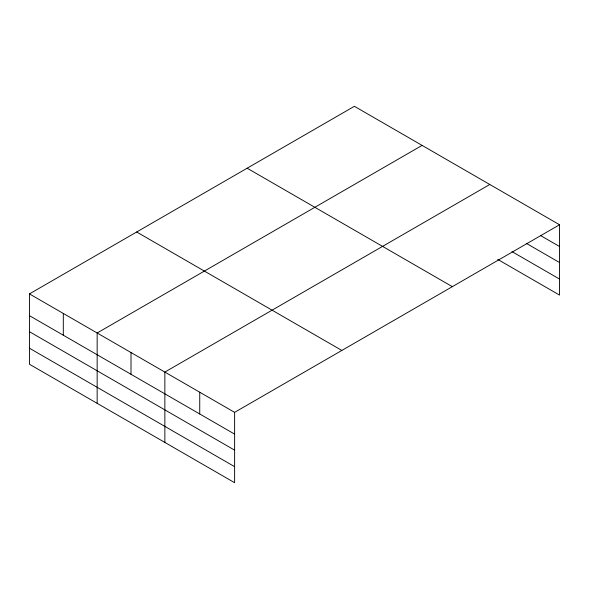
<?xml version="1.0" encoding="UTF-8"?>
<svg xmlns="http://www.w3.org/2000/svg" width="589" height="589" viewBox="0 0 589 589"><rect width="100%" height="100%" fill="white"/><g stroke="black" fill="none" stroke-linecap="round" stroke-linejoin="round"><path stroke-width="0.88" d="M559.55 224.755L354.387 106.3L29.45 293.904L29.45 364.245L234.613 482.7L234.613 412.352L559.55 224.755L559.55 295.096L497.72 259.403M422.092 145.387L97.156 332.991L97.156 403.34M489.79 184.482L164.861 372.079L164.861 442.427M540.525 235.534L559.55 246.519M526.257 243.323L559.55 262.547M511.988 251.606L559.55 279.068M247.159 168.211L452.323 286.659M136.677 231.992L341.841 350.448M29.45 293.904L234.613 412.352M29.45 315.667L234.613 434.115M29.45 331.695L234.613 450.151M29.45 348.217L234.613 466.665M199.737 392.215L199.737 413.979M131.008 352.531L131.008 374.295M63.303 313.444L63.303 335.207"/></g></svg>
